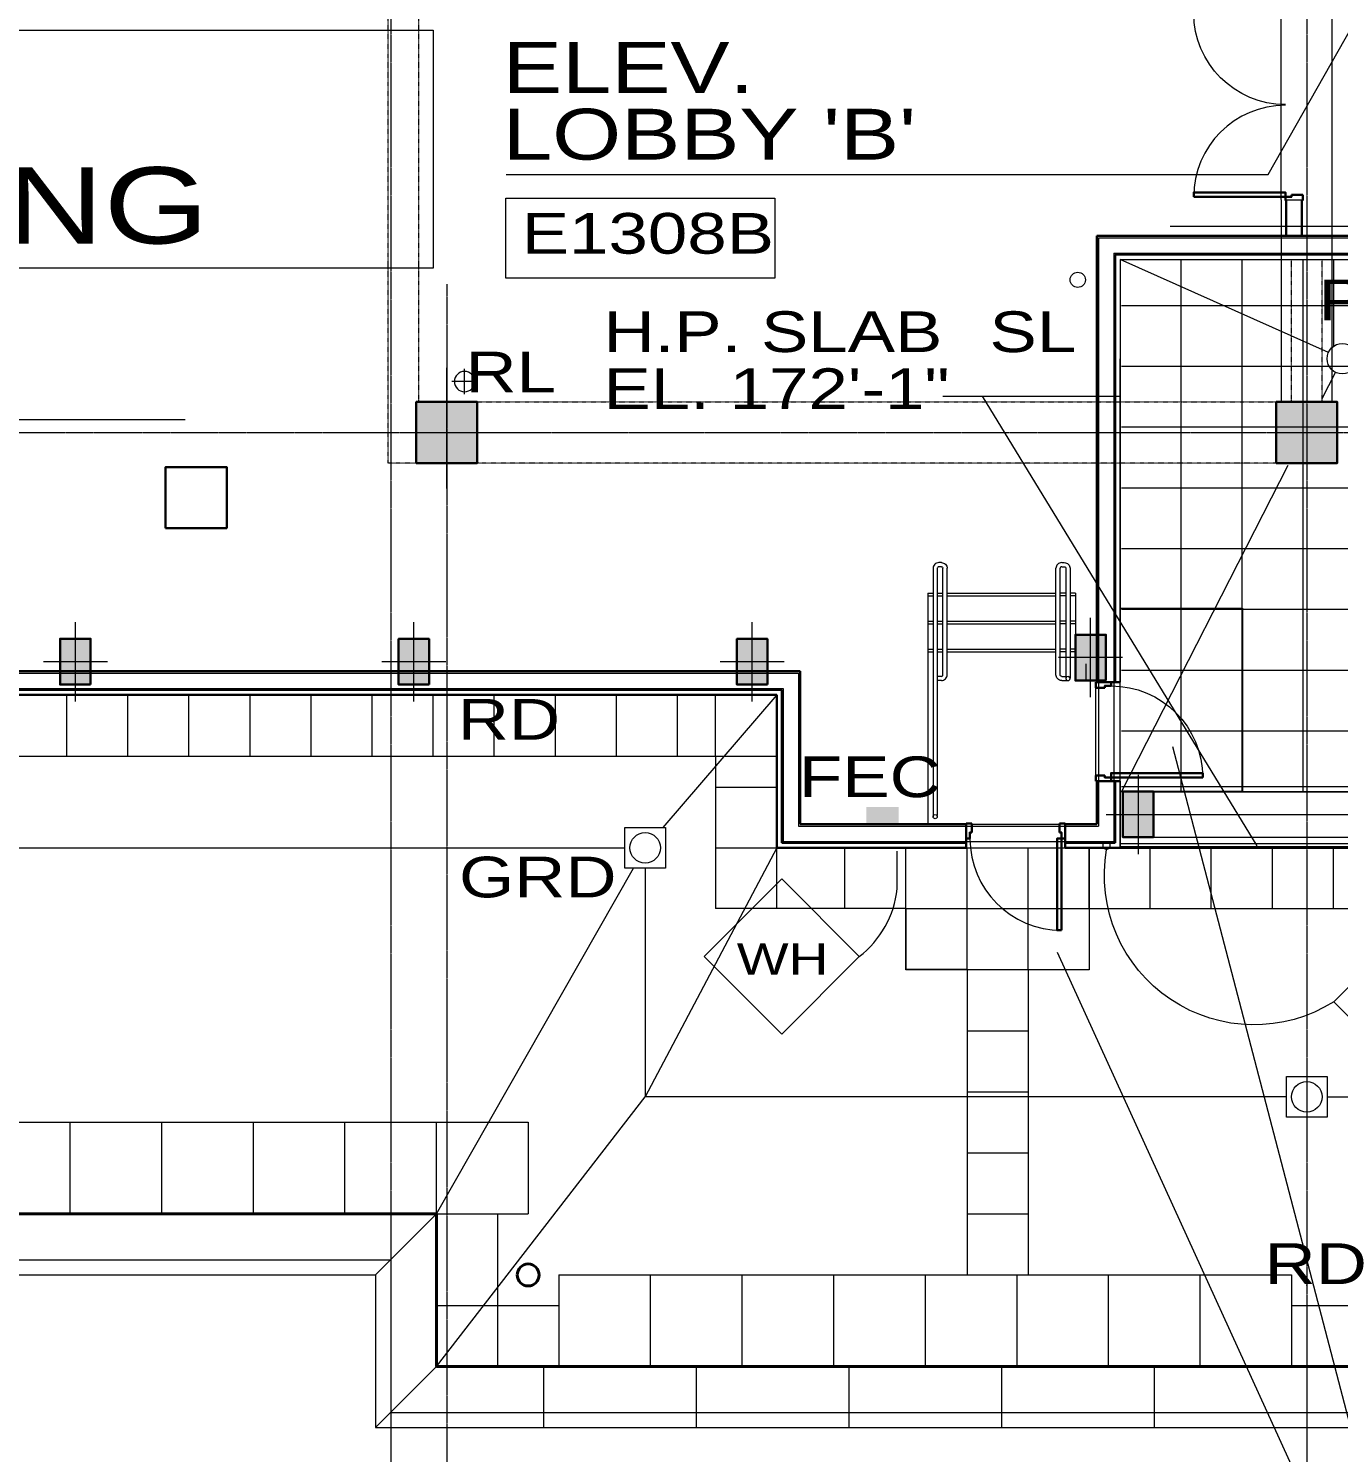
# Model space of a CAD drawing. Header units: inches. Extents: x -40190 to 0, y -3216 to 2257.
# Drawn here: x -29427 to -28912, y -34 to 526 of the extents above; entities that cross this region are included whole.
import ezdxf
from ezdxf import colors
from ezdxf.entities.mleader import LeaderData, LeaderLine
from ezdxf.enums import TextEntityAlignment as Align
from ezdxf.math import Vec2, Vec3

# ---------------------------------------------------------------- set-up
doc = ezdxf.new("R2010")
doc.units = ezdxf.units.IN
doc.header["$LTSCALE"] = 0.5
doc.header["$MEASUREMENT"] = 0
for name, pattern in [('A113$0$CENTER', [2, 1.25, -0.25, 0.25, -0.25]), ('A113$0$DGN Style 3', [242.953966, 173.538547, -69.415419]), ('A113$0$HIDDEN2', [0.1875, 0.125, -0.0625])]:
    doc.linetypes.add(name, pattern=pattern)
for name, color, linetype in [('A113$0$63', 8, 'Continuous'), ('A113$0$A roof pave', 8, 'Continuous'), ('A113$0$A-ANNO-IDEN', 8, 'Continuous'), ('A113$0$A-ANNO-PATT-13-14', 8, 'Continuous'), ('A113$0$A-ANNO-TEXT', 8, 'Continuous'), ('A113$0$A-COLS-13-14', 8, 'Continuous'), ('A113$0$A-COLS-COLS13-14', 8, 'Continuous'), ('A113$0$A-DOOR', 8, 'Continuous'), ('A113$0$A-DOOR-FRAM', 8, 'Continuous'), ('A113$0$A-EQPM-FEC', 8, 'Continuous'), ('A113$0$A-FLOOR-THRSHD', 8, 'Continuous'), ('A113$0$A-FLOR-CURB', 8, 'Continuous'), ('A113$0$A-FLOR-HRAL', 8, 'Continuous'), ('A113$0$A-FLOR-OVHD', 8, 'A113$0$HIDDEN2'), ('A113$0$A-FLOR-SLAB', 8, 'Continuous'), ('A113$0$A-FLOR-SLEEVE', 8, 'Continuous'), ('A113$0$A-FLOR-STRS', 8, 'Continuous'), ('A113$0$A-GRID-GRD13-14', 8, 'Continuous'), ('A113$0$A-GRID-GRDP0-14', 8, 'Continuous'), ('A113$0$A-GRID-GRDP0-15', 8, 'Continuous'), ('A113$0$A-PLUMB-SLEEVE', 8, 'Continuous'), ('A113$0$A-roof cope', 8, 'Continuous'), ('A113$0$A-roof davi', 8, 'Continuous'), ('A113$0$A-WALL-FULL-EXTR', 8, 'Continuous'), ('A113$0$A-WALL-FULL-INTR', 8, 'Continuous'), ('A113$0$bp113 - A-ROOF-CRTS', 8, 'Continuous'), ('A113$0$bp113 - A-ROOF-RFDR', 8, 'Continuous'), ('A113$0$E-ELEC-WIND-WASH', 8, 'Continuous'), ('A113$0$Items below', 8, 'Continuous'), ('A113$0$Level 21', 8, 'Continuous'), ('A113$0$S-BEAM', 8, 'Continuous'), ('E-Anno-Note', 6, 'Continuous'), ('XREF', 7, 'Continuous')]:
    doc.layers.add(name, color=color, linetype=linetype)
doc.styles.add('A113$0$Arial', font='arial.ttf', dxfattribs={"height": 0.076839})
doc.styles.add('A113$0$style-Arial', font='arial.ttf')
doc.styles.add('A113$0$style-WORKING', font='WORKING.shx')
doc.styles.add('MAMEP ANNO', font='arial.ttf', dxfattribs={"height": 0.101562})

# ---------------------------------------------------------------- blocks, each defined once
blk = doc.blocks.new('A113$0$72dr478_3')
at = {"layer": 'A113$0$A-DOOR', "linetype": 'Continuous', "lineweight": 0, "extrusion": (0, 0, -1)}
blk.add_arc((6.87, -1.5), 36, 270, 360, dxfattribs=at)
at = {"layer": 'A113$0$A-DOOR', "linetype": 'Continuous', "lineweight": 0}
blk.add_arc((-6.87, -73.75), 36, 90, 180, dxfattribs=at)
at = {"layer": 'A113$0$A-DOOR', "linetype": 'Continuous', "lineweight": 30}
for points in [[(-42.87, -1.5), (-42.87, -3.25), (-6.87, -3.25), (-6.87, -1.5)], [(-42.87, -73.75), (-42.87, -72), (-6.87, -72), (-6.87, -73.75)]]:
    blk.add_3dface(points, dxfattribs=at)
at = {"layer": 'A113$0$A-DOOR-FRAM', "linetype": 'Continuous', "lineweight": 30}
for p, q in [((-6.87, 0), (-6.87, -1.5)), ((-6.87, 0), (-6.5, 0)), ((0, 0), (-0.38, 0)), ((0, -2.25), (0, 0)), ((-6.87, -1.5), (-4.45, -1.5)), ((-4.45, -1.5), (-4.45, -2.25)), ((-4.45, -2.25), (0, -2.25)), ((-6.87, -75.25), (-6.87, -73.75)), ((-6.87, -73.75), (-4.45, -73.75)), ((-6.87, -75.25), (-6.5, -75.25)), ((-4.45, -73.75), (-4.45, -73)), ((-4.45, -73), (0, -73)), ((0, -75.25), (-0.37, -75.25)), ((0, -73), (0, -75.25))]:
    blk.add_line(p, q, dxfattribs=at)
at = {"layer": 'A113$0$A-DOOR-FRAM', "linetype": 'Continuous', "lineweight": 13}
for p, q in [((-6.5, 0), (-6.5, -0.15)), ((-0.38, -0.15), (-0.38, 0)), ((-6.72, -0.15), (-6.72, -1.35)), ((-6.72, -0.15), (-6.5, -0.15)), ((-6.72, -1.35), (-4.3, -1.35)), ((-4.3, -1.35), (-4.3, -2.1)), ((-4.3, -2.1), (-0.15, -2.1)), ((-0.15, -0.15), (-0.38, -0.15)), ((-0.15, -2.1), (-0.15, -0.15)), ((-6.72, -75.1), (-6.72, -73.9)), ((-6.72, -73.9), (-4.3, -73.9)), ((-6.72, -75.1), (-6.5, -75.1)), ((-6.5, -75.25), (-6.5, -75.1)), ((-4.3, -73.9), (-4.3, -73.15)), ((-4.3, -73.15), (-0.15, -73.15)), ((-0.15, -75.1), (-0.37, -75.1)), ((-0.37, -75.1), (-0.37, -75.25)), ((-0.15, -73.15), (-0.15, -75.1))]:
    blk.add_line(p, q, dxfattribs=at)
blk = doc.blocks.new('*U588')
at = {"layer": 'A113$0$E-ELEC-WIND-WASH', "linetype": 'A113$0$DGN Style 3', "lineweight": 13, "flags": 128}
blk.add_lwpolyline([(-1.44, -1.01), (-0.01, -1.72), (1.42, -1.01)], dxfattribs=at)
at = {"layer": 'A113$0$E-ELEC-WIND-WASH', "linetype": 'A113$0$DGN Style 3', "lineweight": 13}
blk.add_3dface([(1.42, 1.08), (-1.44, 1.08), (-1.44, -1.01), (1.42, -1.01)], dxfattribs=at)
blk = doc.blocks.new('A113$0$36D478_24')
at = {"layer": 'A113$0$A-DOOR', "linetype": 'Continuous', "lineweight": 0}
blk.add_arc((-0.85, -5.63), 36, 180, 270, dxfattribs=at)
at = {"layer": 'A113$0$A-DOOR', "linetype": 'Continuous', "lineweight": 30}
blk.add_3dface([(-0.85, -41.63), (-2.6, -41.63), (-2.6, -5.63), (-0.85, -5.63)], dxfattribs=at)
at = {"layer": 'A113$0$A-DOOR-FRAM', "linetype": 'Continuous', "lineweight": 30}
for p, q in [((-36.1, 0.37), (-38.35, 0.37)), ((-38.35, 0.37), (-38.35, 0)), ((-36.1, -3.2), (-36.1, 0.37)), ((-1.6, 0.37), (0.65, 0.37)), ((-1.6, -3.2), (-1.6, 0.37)), ((0.65, 0.37), (0.65, 0)), ((-38.35, -5.63), (-38.35, -5.25)), ((-36.85, -5.63), (-36.85, -3.2)), ((-36.85, -3.2), (-36.1, -3.2)), ((-0.85, -3.2), (-1.6, -3.2)), ((-0.85, -5.63), (-0.85, -3.2)), ((0.65, -5.63), (0.65, -5.25)), ((-38.35, -5.63), (-36.85, -5.63)), ((0.65, -5.63), (-0.85, -5.63))]:
    blk.add_line(p, q, dxfattribs=at)
at = {"layer": 'A113$0$A-DOOR-FRAM', "linetype": 'Continuous', "lineweight": 13}
for p, q in [((-36.25, 0.22), (-38.2, 0.22)), ((-38.2, 0.22), (-38.2, 0)), ((-36.25, -3.05), (-36.25, 0.22)), ((-1.45, -3.05), (-1.45, 0.22)), ((-1.45, 0.22), (0.5, 0.22)), ((0.5, 0.22), (0.5, 0)), ((-38.2, 0), (-38.35, 0)), ((-38.35, -5.25), (-38.2, -5.25)), ((-38.2, -5.48), (-38.2, -5.25)), ((-38.2, -5.48), (-37, -5.48)), ((-37, -5.48), (-37, -3.05)), ((-37, -3.05), (-36.25, -3.05)), ((-0.7, -3.05), (-1.45, -3.05)), ((-0.7, -5.48), (-0.7, -3.05)), ((0.5, -5.48), (-0.7, -5.48)), ((0.5, 0), (0.65, 0)), ((0.65, -5.25), (0.5, -5.25)), ((0.5, -5.48), (0.5, -5.25))]:
    blk.add_line(p, q, dxfattribs=at)
blk = doc.blocks.new('A113$0$36D478_25')
at = {"layer": 'A113$0$A-DOOR', "linetype": 'Continuous', "lineweight": 0, "extrusion": (0, 0, -1)}
blk.add_arc((-5.63, 0.85), 36, 90, 180, dxfattribs=at)
at = {"layer": 'A113$0$A-DOOR', "linetype": 'Continuous', "lineweight": 30}
blk.add_3dface([(41.63, 0.85), (41.63, 2.6), (5.63, 2.6), (5.63, 0.85)], dxfattribs=at)
at = {"layer": 'A113$0$A-DOOR-FRAM', "linetype": 'Continuous', "lineweight": 30}
for p, q in [((-0.37, 36.1), (-0.37, 38.35)), ((-0.37, 38.35), (0, 38.35)), ((3.2, 36.1), (-0.37, 36.1)), ((5.63, 36.85), (3.2, 36.85)), ((3.2, 36.85), (3.2, 36.1)), ((5.63, 38.35), (5.25, 38.35)), ((5.63, 38.35), (5.63, 36.85)), ((-0.37, 1.6), (-0.37, -0.65)), ((3.2, 1.6), (-0.37, 1.6)), ((3.2, 0.85), (3.2, 1.6)), ((5.63, 0.85), (3.2, 0.85)), ((5.63, -0.65), (5.63, 0.85)), ((-0.37, -0.65), (0, -0.65)), ((5.63, -0.65), (5.25, -0.65))]:
    blk.add_line(p, q, dxfattribs=at)
at = {"layer": 'A113$0$A-DOOR-FRAM', "linetype": 'Continuous', "lineweight": 13}
for p, q in [((-0.22, 36.25), (-0.22, 38.2)), ((-0.22, 38.2), (0, 38.2)), ((3.05, 36.25), (-0.22, 36.25)), ((0, 38.2), (0, 38.35)), ((5.48, 37), (3.05, 37)), ((3.05, 37), (3.05, 36.25)), ((5.25, 38.35), (5.25, 38.2)), ((5.48, 38.2), (5.25, 38.2)), ((5.48, 38.2), (5.48, 37)), ((3.05, 1.45), (-0.22, 1.45)), ((-0.22, 1.45), (-0.22, -0.5)), ((3.05, 0.7), (3.05, 1.45)), ((5.48, 0.7), (3.05, 0.7)), ((5.48, -0.5), (5.48, 0.7)), ((-0.22, -0.5), (0, -0.5)), ((0, -0.5), (0, -0.65)), ((5.25, -0.65), (5.25, -0.5)), ((5.48, -0.5), (5.25, -0.5))]:
    blk.add_line(p, q, dxfattribs=at)
blk = doc.blocks.new('*D655', base_point=(-22472.02, 387.16, -2660.42))
at = {"layer": 'A113$0$A-FLOR-SLEEVE', "linetype": 'Continuous', "lineweight": 0}
for p, q in [((-22472.02, 382.16, -2660.42), (-22472.02, 392.16, -2660.42)), ((-22467.02, 387.16, -2660.42), (-22477.02, 387.16, -2660.42))]:
    blk.add_line(p, q, dxfattribs=at)
blk = doc.blocks.new('A113')
at = {"layer": 'A113$0$A roof pave', "lineweight": 0}
for p, q in [((-22190.535, 435.1317, -2660.425), (-22190.535, 225.9432, -2660.425)), ((-22166.535, 435.1317, -2660.425), (-22166.535, 225.9432, -2660.425)), ((-22142.535, 435.1317, -2660.425), (-22142.535, 225.9432, -2660.425)), ((-22130.535, 435.1316, -2660.425), (-22130.535, 401.0226, -2660.425)), ((-22213.7677, 417.098, -2660.425), (-21432.5219, 417.098, -2660.425)), ((-22213.7677, 393.2187, -2660.425), (-21432.5236, 393.2187, -2660.425)), ((-22213.7677, 369.3394, -2660.425), (-21819.996, 369.3394, -2660.425)), ((-22213.7677, 345.4602, -2660.425), (-22094.535, 345.4602, -2660.425)), ((-22213.7677, 321.5809, -2660.425), (-22091.1462, 321.5809, -2660.425)), ((-22213.7677, 297.7017, -2660.425), (-22091.1462, 297.7017, -2660.425)), ((-22213.7677, 273.8224, -2660.425), (-22091.1462, 273.8224, -2660.425)), ((-23012.3091, 263.9985, -2660.425), (-22349.3246, 263.9503, -2660.425)), ((-22628.3134, 239.9963, -2660.425), (-22628.3134, 263.9963, -2660.425)), ((-22604.3134, 239.9963, -2660.425), (-22604.3134, 263.9963, -2660.425)), ((-22580.3134, 239.9963, -2660.425), (-22580.3134, 263.9963, -2660.425)), ((-22556.3134, 239.9963, -2660.425), (-22556.3134, 263.9963, -2660.425)), ((-22532.3134, 239.9963, -2660.425), (-22532.3134, 263.9963, -2660.425)), ((-22508.3134, 239.9963, -2660.425), (-22508.3134, 263.9963, -2660.425)), ((-22484.3134, 239.9963, -2660.425), (-22484.3134, 263.9963, -2660.425)), ((-22460.3134, 239.9963, -2660.425), (-22460.3134, 263.9963, -2660.425)), ((-22436.3134, 239.9963, -2660.425), (-22436.3134, 263.9963, -2660.425)), ((-22412.3134, 239.9963, -2660.425), (-22412.3134, 263.9963, -2660.425)), ((-22388.3134, 239.9963, -2660.425), (-22388.3134, 263.9963, -2660.425)), ((-22373.3289, 239.9525, -2660.425), (-22373.3289, 263.9525, -2660.425)), ((-22213.7677, 249.9432, -2660.425), (-21432.5219, 249.9432, -2660.425)), ((-22373.3289, 239.9525, -2660.425), (-22349.3289, 239.9525, -2660.425)), ((-22373.3289, 227.8101, -2660.425), (-22349.3289, 227.8101, -2660.425)), ((-22213.7677, 228.0794, -2660.425), (-21432.5219, 228.0794, -2660.425)), ((-22213.7677, 225.9432, -2660.425), (-21432.5219, 225.9432, -2660.425)), ((-22373.3289, 203.9525, -2660.425), (-22349.3289, 203.9525, -2660.425)), ((-22349.3289, 180.0949, -2660.425), (-22349.3289, 203.9503, -2660.425)), ((-22322.535, 180.0948, -2660.425), (-22322.535, 204.0948, -2660.425)), ((-22298.535, 180.0948, -2660.425), (-22298.535, 204.0948, -2660.425)), ((-22274.535, 156.0948, -2660.425), (-22274.535, 204.0948, -2660.425)), ((-22250.535, 156.0948, -2660.425), (-22250.535, 204.0948, -2660.425)), ((-22226.535, 180.0948, -2660.425), (-22226.535, 204.0948, -2660.425)), ((-22202.535, 180.0948, -2660.425), (-22202.535, 204.0948, -2660.425)), ((-22178.535, 180.0948, -2660.425), (-22178.535, 204.0948, -2660.425)), ((-22154.535, 180.0948, -2660.425), (-22154.535, 204.0948, -2660.425)), ((-22130.535, 180.0948, -2660.425), (-22130.535, 204.0948, -2660.425)), ((-22298.535, 180.0948, -2660.425), (-22226.535, 180.0948, -2660.425)), ((-22274.535, 156.0948, -2660.425), (-22250.535, 156.0948, -2660.425)), ((-22274.535, 132.0948, -2660.425), (-22250.535, 132.0948, -2660.425)), ((-22274.535, 108.0948, -2660.425), (-22250.535, 108.0948, -2660.425)), ((-22627.0236, 60.0949, -2660.425), (-22627.0236, 96.0949, -2660.425)), ((-22591.0236, 60.0949, -2660.425), (-22591.0236, 96.0949, -2660.425)), ((-22555.0236, 60.0949, -2660.425), (-22555.0236, 96.0949, -2660.425)), ((-22519.0236, 60.0949, -2660.425), (-22519.0236, 96.0949, -2660.425)), ((-22483.0236, 60.0949, -2660.425), (-22483.0236, 96.0949, -2660.425)), ((-22274.535, 84.0948, -2660.425), (-22250.535, 84.0948, -2660.425)), ((-22483.0236, 60.0949, -2660.425), (-22459.0236, 60.0949, -2660.425)), ((-22274.535, 60.0948, -2660.425), (-22250.535, 60.0948, -2660.425)), ((-22399.0236, 36.0949, -2660.425), (-22399.0236, 0.0949, -2660.425)), ((-22363.0236, 36.0949, -2660.425), (-22363.0236, 0.0949, -2660.425)), ((-22327.0236, 36.0949, -2660.425), (-22327.0236, 0.0949, -2660.425)), ((-22291.0236, 36.0949, -2660.425), (-22291.0236, 0.0949, -2660.425)), ((-22274.535, 36.0949, -2660.425), (-22250.535, 36.0949, -2660.425)), ((-22255.0236, 36.0949, -2660.425), (-22255.0236, 0.0949, -2660.425)), ((-22219.0236, 36.0949, -2660.425), (-22219.0236, 0.0949, -2660.425)), ((-22183.0236, 36.0949, -2660.425), (-22183.0236, 0.0949, -2660.425)), ((-22483.0236, 24.0949, -2660.425), (-22459.0236, 24.0949, -2660.425)), ((-22459.0236, 24.0949, -2660.425), (-22459.0236, 0.0949, -2660.425)), ((-22435.0236, 24.0949, -2660.425), (-22435.0236, 0.0949, -2660.425)), ((-22147.0236, 24.0949, -2660.425), (-22147.0236, 0.0949, -2660.425))]:
    blk.add_line(p, q, dxfattribs=at)
at = {"layer": 'A113$0$A roof pave', "lineweight": 13}
for p, q in [((-22988.3134, 239.9963, -2660.425), (-22373.3289, 239.9525, -2660.425)), ((-22373.3289, 239.9525, -2660.425), (-22373.3289, 180.0949, -2660.425)), ((-22298.535, 180.0948, -2660.425), (-22373.3289, 180.0949, -2660.425)), ((-22298.535, 180.0948, -2660.425), (-22298.535, 156.0948, -2660.425)), ((-22226.535, 180.0948, -2660.425), (-21410.535, 180.0948, -2660.425)), ((-22226.535, 180.0948, -2660.425), (-22226.535, 156.0948, -2660.425)), ((-22274.535, 156.0948, -2660.425), (-22298.535, 156.0948, -2660.425)), ((-22274.535, 156.0948, -2660.425), (-22274.535, 36.0949, -2660.425)), ((-22250.535, 156.0948, -2660.425), (-22250.535, 36.0949, -2660.425)), ((-22250.535, 156.0948, -2660.425), (-22226.535, 156.0948, -2660.425)), ((-22915.0236, 96.0949, -2660.425), (-22447.0236, 96.0949, -2660.425)), ((-22447.0236, 96.0949, -2660.425), (-22447.0236, 60.0949, -2660.425)), ((-22459.0236, 60.0949, -2660.425), (-22459.0236, 24.0949, -2660.425)), ((-22459.0236, 60.0949, -2660.425), (-22447.0236, 60.0949, -2660.425)), ((-22435.0236, 36.0949, -2660.425), (-22274.535, 36.0949, -2660.425)), ((-22435.0236, 36.0949, -2660.425), (-22435.0236, 24.0949, -2660.425)), ((-22250.535, 36.0949, -2660.425), (-22147.0236, 36.0949, -2660.425)), ((-22147.0236, 36.0949, -2660.425), (-22147.0236, 24.0949, -2660.425)), ((-22459.0236, 24.0949, -2660.425), (-22435.0236, 24.0949, -2660.425)), ((-22147.0236, 24.0949, -2660.425), (-22099.0236, 24.0949, -2660.425))]:
    blk.add_line(p, q, dxfattribs=at)
at = {"layer": 'A113$0$A-ANNO-IDEN', "lineweight": 13}
for p, q in [((-22455.6197, 468.6069), (-22249.0873, 468.6069)), ((-22832.4206, 372.2234), (-22581.8276, 372.2234))]:
    blk.add_line(p, q, dxfattribs=at)
at = {"layer": 'A113$0$A-ANNO-IDEN', "lineweight": 0, "flags": 128}
blk.add_lwpolyline([(-22249.0873, 468.6069), (-22156.1909, 468.6069), (-22093.4454, 579.1664)], dxfattribs=at)
at = {"layer": 'A113$0$A-ANNO-IDEN', "lineweight": 13}
blk.add_3dface([(-22455.7465, 459.3063), (-22350.1335, 459.3063), (-22350.1335, 427.7768), (-22455.7465, 427.7768)], dxfattribs=at)
at = {"layer": 'A113$0$A-ANNO-PATT-13-14', "lineweight": 30}
for points in [[(-22467.0236, 355.1574, -4909.5523), (-22467.0236, 379.1574, -4909.5523), (-22491.0236, 355.1574, -4909.5523), (-22491.0236, 379.1574, -4909.5523)], [(-22129.0236, 355.1574, -4909.5523), (-22129.0236, 379.1574, -4909.5523), (-22153.0236, 355.1574, -4909.5523), (-22153.0236, 379.1574, -4909.5523)]]:
    blk.add_solid(points, dxfattribs=at)
at = {"layer": 'A113$0$A-ANNO-PATT-13-14', "lineweight": 0, "extrusion": (0, 0, -1)}
for points in [[(22618.9644, 286.0799, 4909.5523), (22630.9643, 286.0799, 4909.5523), (22618.9644, 268.0799, 4909.5523), (22630.9643, 268.0799, 4909.5523)], [(22485.9655, 286.0724, 4909.5523), (22497.9654, 286.0724, 4909.5523), (22485.9655, 268.0724, 4909.5523), (22497.9654, 268.0724, 4909.5523)], [(22352.9666, 286.065, 4909.5523), (22364.9665, 286.065, 4909.5523), (22352.9666, 268.065, 4909.5523), (22364.9665, 268.065, 4909.5523)], [(22219.9676, 287.6978, 4909.5523), (22231.9676, 287.6978, 4909.5523), (22219.9676, 269.6978, 4909.5523), (22231.9676, 269.6978, 4909.5523)]]:
    blk.add_solid(points, dxfattribs=at)
at = {"layer": 'A113$0$A-ANNO-PATT-13-14', "lineweight": 0}
blk.add_solid([(-22213.2977, 208.0949, -4909.5523), (-22201.2977, 208.0949, -4909.5523), (-22213.2977, 226.0949, -4909.5523), (-22201.2977, 226.0949, -4909.5523)], dxfattribs=at)
at = {"layer": 'A113$0$A-ANNO-TEXT', "lineweight": 0}
for p, q in [((-22284.0899, 381.3947), (-22214.3651, 381.3947)), ((-22268.5404, 381.3947), (-22160.6503, 204.6878)), ((-22083.1232, -178.7217), (-22193.6786, 243.6249)), ((-22302.0146, 187.8449), (-22302.0146, 202.6314))]:
    blk.add_line(p, q, dxfattribs=at)
at = {"layer": 'A113$0$A-ANNO-TEXT', "lineweight": 0, "flags": 128}
blk.add_lwpolyline([(-21946.883, -178.7217), (-22083.1232, -178.7217), (-22239.0172, 162.7979)], dxfattribs=at)
at = {"layer": 'A113$0$A-ANNO-TEXT', "lineweight": 0}
blk.add_arc((-22340.524, 191.925), 38.725, 307.56342, 353.95195, dxfattribs=at)
at = {"layer": 'A113$0$A-ANNO-TEXT', "lineweight": 0, "extrusion": (0, 0, -1)}
blk.add_ellipse((-22161.7573, 193.2304), major_axis=(18.1054, -55.9809), ratio=0.99996511, start_param=6.03389458, end_param=8.33751359, dxfattribs=at)
at = {"layer": 'A113$0$A-ANNO-TEXT', "lineweight": 13}
for points in [[(-22831.3421, 525.3076), (-22484.3989, 525.3076), (-22484.3989, 431.7131), (-22831.3421, 431.7131)], [(-22347.3864, 130.7579), (-22316.9157, 161.2286), (-22347.3864, 191.6992), (-22377.857, 161.2286)], [(-22099.93, 112.9761), (-22069.4593, 143.4468), (-22099.93, 173.9174), (-22130.4006, 143.4468)]]:
    blk.add_3dface(points, dxfattribs=at)
at = {"layer": 'A113$0$A-COLS-13-14', "lineweight": 30}
blk.add_3dface([(-22589.4826, 329.5651), (-22565.4826, 329.5651), (-22565.4826, 353.5651), (-22589.4826, 353.5651)], dxfattribs=at)
at = {"layer": 'A113$0$A-COLS-COLS13-14', "lineweight": 0}
for p, q in [((-22479.0236, 345.1395, -4909.5523), (-22479.0236, 392.5189, -4909.5523)), ((-22496.5718, 367.1574, -4909.5523), (-22461.5752, 367.1574, -4909.5523))]:
    blk.add_line(p, q, dxfattribs=at)
at = {"layer": 'A113$0$A-COLS-COLS13-14', "lineweight": 13}
for p, q in [((-22624.9644, 261.5046, -4909.5523), (-22624.9644, 292.6553, -4909.5523)), ((-22491.9654, 261.4971, -4909.5523), (-22491.9654, 292.6478, -4909.5523)), ((-22358.9665, 261.4896, -4909.5523), (-22358.9665, 292.6403, -4909.5523)), ((-22225.9676, 263.1225, -4909.5523), (-22225.9676, 294.2731, -4909.5523)), ((-22612.389, 277.0799, -4909.5523), (-22637.5397, 277.0799, -4909.5523)), ((-22479.3901, 277.0724, -4909.5523), (-22504.5408, 277.0724, -4909.5523)), ((-22346.3912, 277.065, -4909.5523), (-22371.5419, 277.065, -4909.5523)), ((-22213.3923, 278.6978, -4909.5523), (-22238.5429, 278.6978, -4909.5523)), ((-22207.2977, 232.6702, -4909.5523), (-22207.2977, 201.5195, -4909.5523)), ((-22219.873, 217.0949, -4909.5523), (-22194.7224, 217.0949, -4909.5523))]:
    blk.add_line(p, q, dxfattribs=at)
at = {"layer": 'A113$0$A-COLS-COLS13-14', "lineweight": 30}
for points in [[(-22491.0236, 355.1574, -4909.5523), (-22467.0236, 355.1574, -4909.5523), (-22467.0236, 379.1574, -4909.5523), (-22491.0236, 379.1574, -4909.5523)], [(-22153.0236, 355.1574, -4909.5523), (-22129.0236, 355.1574, -4909.5523), (-22129.0236, 379.1574, -4909.5523), (-22153.0236, 379.1574, -4909.5523)], [(-22618.9644, 268.0799, -4909.5523), (-22630.9643, 268.0799, -4909.5523), (-22630.9643, 286.0799, -4909.5523), (-22618.9644, 286.0799, -4909.5523)], [(-22485.9655, 268.0724, -4909.5523), (-22497.9654, 268.0724, -4909.5523), (-22497.9654, 286.0724, -4909.5523), (-22485.9655, 286.0724, -4909.5523)], [(-22352.9666, 268.065, -4909.5523), (-22364.9665, 268.065, -4909.5523), (-22364.9665, 286.065, -4909.5523), (-22352.9666, 286.065, -4909.5523)], [(-22219.9676, 269.6978, -4909.5523), (-22231.9676, 269.6978, -4909.5523), (-22231.9676, 287.6978, -4909.5523), (-22219.9676, 287.6978, -4909.5523)], [(-22213.2977, 226.0949, -4909.5523), (-22201.2977, 226.0949, -4909.5523), (-22201.2977, 208.0949, -4909.5523), (-22213.2977, 208.0949, -4909.5523)]]:
    blk.add_3dface(points, dxfattribs=at)
at = {"layer": 'A113$0$A-EQPM-FEC', "lineweight": 13}
blk.add_solid([(-22301.3689, 213.1973, 1992.7541), (-22314.1189, 213.1973, 1992.7541), (-22301.3689, 219.9473, 1992.7541), (-22314.1189, 219.9473, 1992.7541)], dxfattribs=at)
at = {"layer": 'A113$0$A-FLOOR-THRSHD', "lineweight": 0}
for p, q in [((-22223.9311, 232.3466, 1992.7541), (-22223.9311, 266.8456, 1992.7541)), ((-22272.6579, 213.1923, 1992.7541), (-22238.1589, 213.1923, 1992.7541)), ((-22273.4081, 203.922, 1992.7541), (-22237.4081, 203.922, 1992.7541))]:
    blk.add_line(p, q, dxfattribs=at)
at = {"layer": 'A113$0$A-FLOOR-THRSHD', "lineweight": 13}
for points in [[(-22214.3061, 226.0944, 1992.7541), (-22214.3061, 298.0944, 1992.7541), (-22166.3061, 298.0944, 1992.7541), (-22166.3061, 226.0944, 1992.7541)], [(-22298.535, 203.9466, 1992.7541), (-22226.535, 203.9466, 1992.7541), (-22226.535, 155.9466, 1992.7541), (-22298.535, 155.9466, 1992.7541)]]:
    blk.add_3dface(points, dxfattribs=at)
at = {"layer": 'A113$0$A-FLOR-CURB', "lineweight": 0}
for p, q in [((-22222.8061, 443.6317, 1992.7541), (-22088.3836, 443.6316, 1992.7541)), ((-22222.8061, 443.6317, 1992.7541), (-22222.8061, 212.4411, 1992.7541)), ((-22216.8061, 437.6317, 1992.7541), (-21413.0357, 437.6309, 1992.7541)), ((-22216.8061, 437.6317, 1992.7541), (-22216.8061, 206.4407, 1992.7541)), ((-23020.8134, 272.5949, 1992.7541), (-22340.8289, 272.5949, 1992.7541)), ((-22340.8289, 272.5949, 1992.7541), (-22340.8289, 212.4497, 1992.7541)), ((-23014.8134, 266.5949, 1992.7541), (-22346.8289, 266.5949, 1992.7541)), ((-22346.8289, 266.5949, 1992.7541), (-22346.8289, 206.4502, 1992.7541)), ((-22340.8289, 212.4497, 1992.7541), (-22222.8061, 212.4411, 1992.7541)), ((-22346.8289, 206.4502, 1992.7541), (-22216.8061, 206.4407, 1992.7541))]:
    blk.add_line(p, q, dxfattribs=at)
at = {"layer": 'A113$0$A-FLOR-HRAL', "lineweight": 13}
for p, q in [((-22287.8677, 313.7809, 1992.7541), (-22287.8701, 216.1379, 1992.7541)), ((-22286.2427, 313.7809, 1992.7541), (-22286.2451, 216.6468, 1992.7541)), ((-22284.6098, 314.4059, 1992.7541), (-22285.6179, 314.4059, 1992.7541)), ((-22284.6098, 316.0309, 1992.7541), (-22285.6177, 316.0309, 1992.7541)), ((-22283.9848, 271.9478, 1992.7541), (-22283.9848, 313.7809, 1992.7541)), ((-22282.3598, 271.9478, 1992.7541), (-22282.3598, 313.7809, 1992.7541)), ((-22239.5754, 271.9478, 1992.7541), (-22239.5754, 313.7809, 1992.7541)), ((-22237.9504, 271.9478, 1992.7541), (-22237.9504, 313.7809, 1992.7541)), ((-22237.3254, 316.0309, 1992.7541), (-22236.3175, 316.0309, 1992.7541)), ((-22237.3254, 314.4059, 1992.7541), (-22236.3173, 314.4059, 1992.7541)), ((-22235.6925, 313.7809, 1992.7541), (-22235.6923, 270.4517, 1992.7541)), ((-22234.0675, 313.7809, 1992.7541), (-22234.0673, 270.5937, 1992.7541)), ((-22284.6098, 271.3228, 1992.7541), (-22286.2427, 271.3228, 1992.7541)), ((-22284.6098, 269.6978, 1992.7541), (-22286.2427, 269.6978, 1992.7541)), ((-22237.3254, 271.3228, 1992.7541), (-22235.6925, 271.3228, 1992.7541)), ((-22237.3254, 269.6978, 1992.7541), (-22234.8799, 269.6978, 1992.7541))]:
    blk.add_line(p, q, dxfattribs=at)
for centre, radius, start, end in [((-22285.6177, 313.7809, 1992.7541), 2.25, 89.999997, 179.999999), ((-22285.6177, 313.7809, 1992.7541), 0.625, 89.999997, 179.999999), ((-22237.3254, 313.7809, 1992.7541), 2.25, 89.999997, 179.999999), ((-22237.3254, 313.7809, 1992.7541), 0.625, 89.999997, 179.999999), ((-22284.6098, 271.9478, 1992.7541), 0.625, 269.999997, 359.999999), ((-22284.6098, 271.9478, 1992.7541), 2.25, 269.999997, 359.999999), ((-22234.88, 270.5124, 1992.7541), 0.8146, 184.092187, 355.923029)]:
    blk.add_arc(centre, radius, start, end, dxfattribs=at)
at = {"layer": 'A113$0$A-FLOR-HRAL', "lineweight": 13, "extrusion": (0, 0, -1)}
for centre, radius, start, end in [((22284.6098, 313.7809, -1992.7541), 2.25, 89.999997, 179.999999), ((22284.6098, 313.7809, -1992.7541), 0.625, 89.999997, 179.999999), ((22236.3175, 313.7809, -1992.7541), 2.25, 89.999997, 179.999999), ((22236.3175, 313.7809, -1992.7541), 0.625, 89.999997, 179.999999), ((22237.3254, 271.9478, -1992.7541), 2.25, 269.999997, 359.999999), ((22237.3254, 271.9478, -1992.7541), 0.625, 269.999997, 359.999999), ((22287.0574, 216.1958, -1992.7541), 0.8146, 184.092187, 355.923029)]:
    blk.add_arc(centre, radius, start, end, dxfattribs=at)
at = {"layer": 'A113$0$A-FLOR-OVHD', "lineweight": 13}
for p, q in [((-22502.0241, 355.1574, 1992.7541), (-22502.0241, 537.1631, 1992.7541)), ((-22490.0241, 379.1574, 1992.7541), (-22490.0241, 537.1631, 1992.7541)), ((-22147.0236, 379.1574, 1992.7541), (-22147.0236, 435.1316, 1992.7541)), ((-22135.0236, 379.1574, 1992.7541), (-22135.0236, 435.1316, 1992.7541)), ((-22467.0236, 379.1574, 1992.7541), (-22153.0236, 379.1574, 1992.7541)), ((-22153.0236, 355.1574, 1992.7541), (-22502.0241, 355.1574, 1992.7541))]:
    blk.add_line(p, q, dxfattribs=at)
at = {"layer": 'A113$0$A-FLOR-SLAB', "lineweight": 13}
blk.add_line((-22227.781, 269.6978, 1992.7541), (-22227.781, 276.1865, 1992.7541), dxfattribs=at)
at = {"layer": 'A113$0$A-FLOR-SLEEVE', "lineweight": 13, "extrusion": (0, 0, -1)}
blk.add_circle((22472.0236, 387.1574, 2660.425), 4, dxfattribs=at)
at = {"layer": 'A113$0$A-FLOR-STRS', "lineweight": 13}
for p, q in [((-22289.9676, 304.0208, 1992.7541), (-22287.8684, 304.0207, 1992.7541)), ((-22289.9676, 304.0208, 1992.7541), (-22289.9676, 213.196, 1992.7541)), ((-22289.9676, 303.0208, 1992.7541), (-22287.8684, 303.0207, 1992.7541)), ((-22286.1431, 303.0208, 1992.7541), (-22284.0439, 303.0207, 1992.7541)), ((-22286.143, 304.0208, 1992.7541), (-22284.0438, 304.0207, 1992.7541)), ((-22282.3598, 304.0211, 1992.7541), (-22239.5754, 304.0182, 1992.7541)), ((-22282.3598, 303.0211, 1992.7541), (-22239.5754, 303.0182, 1992.7541)), ((-22235.7921, 304.0208, 1992.7541), (-22237.8913, 304.0207, 1992.7541)), ((-22235.7921, 303.0208, 1992.7541), (-22237.8913, 303.0207, 1992.7541)), ((-22231.9676, 304.0208, 1992.7541), (-22234.0668, 304.0207, 1992.7541)), ((-22231.9675, 303.0208, 1992.7541), (-22234.0667, 303.0207, 1992.7541)), ((-22231.9676, 304.0208, 1992.7541), (-22231.9676, 269.6978, 1992.7541)), ((-22289.9676, 293.0208, 1992.7541), (-22287.8678, 293.0207, 1992.7541)), ((-22289.9676, 292.0208, 1992.7541), (-22287.8678, 292.0207, 1992.7541)), ((-22286.1431, 292.0208, 1992.7541), (-22284.0433, 292.0207, 1992.7541)), ((-22286.143, 293.0208, 1992.7541), (-22284.0432, 293.0207, 1992.7541)), ((-22282.3598, 293.0211, 1992.7541), (-22239.5754, 293.0182, 1992.7541)), ((-22282.3598, 292.0211, 1992.7541), (-22239.5754, 292.0182, 1992.7541)), ((-22235.7921, 293.0208, 1992.7541), (-22237.892, 293.0207, 1992.7541)), ((-22235.7921, 292.0208, 1992.7541), (-22237.8919, 292.0207, 1992.7541)), ((-22231.9676, 293.0208, 1992.7541), (-22234.0674, 293.0207, 1992.7541)), ((-22231.9675, 292.0208, 1992.7541), (-22234.0673, 292.0207, 1992.7541)), ((-22289.9677, 281.0208, 1992.7541), (-22287.8672, 281.0207, 1992.7541)), ((-22289.9676, 282.0208, 1992.7541), (-22287.8685, 282.0207, 1992.7541)), ((-22286.1431, 281.0208, 1992.7541), (-22284.0427, 281.0207, 1992.7541)), ((-22286.143, 282.0208, 1992.7541), (-22284.0439, 282.0207, 1992.7541)), ((-22282.3598, 282.0211, 1992.7541), (-22239.5754, 282.0182, 1992.7541)), ((-22282.3598, 281.0211, 1992.7541), (-22239.5754, 281.0182, 1992.7541)), ((-22235.7921, 281.0208, 1992.7541), (-22237.8925, 281.0207, 1992.7541)), ((-22235.7921, 282.0208, 1992.7541), (-22237.8913, 282.0207, 1992.7541)), ((-22231.9675, 281.0208, 1992.7541), (-22234.068, 281.0207, 1992.7541)), ((-22231.9676, 282.0208, 1992.7541), (-22234.0667, 282.0207, 1992.7541))]:
    blk.add_line(p, q, dxfattribs=at)
blk.add_arc((-22234.878, 270.4415, 1992.7541), 0.8146, 355.781464, 179.104329, dxfattribs=at)
at = {"layer": 'A113$0$A-FLOR-STRS', "lineweight": 13, "extrusion": (0, 0, -1)}
blk.add_arc((22287.0574, 216.1958, -1992.7541), 0.8146, 355.781464, 179.104329, dxfattribs=at)
at = {"layer": 'A113$0$A-GRID-GRD13-14', "lineweight": 0}
for p, q in [((-22194.7071, 448.1825, 0.0011), (-21414.536, 448.1309)), ((-22194.7224, 217.0949, 0.001), (-21410.7898, 217.1126, 0.001))]:
    blk.add_line(p, q, dxfattribs=at)
at = {"layer": 'A113$0$A-GRID-GRDP0-14', "linetype": 'A113$0$CENTER', "lineweight": 0}
blk.add_line((-22479.0236, 425.4117), (-22479.0236, -201.1205), dxfattribs=at)
at = {"layer": 'A113$0$A-GRID-GRDP0-15', "linetype": 'A113$0$CENTER', "lineweight": 0}
for p, q in [((-22501.0236, 2113.2362), (-22501.0236, -676.9042)), ((-22141.0236, 2113.2362), (-22141.0236, -676.9042)), ((-24358.5266, 367.1574), (-20364.9322, 367.1574))]:
    blk.add_line(p, q, dxfattribs=at)
at = {"layer": 'A113$0$A-PLUMB-SLEEVE', "lineweight": 13}
blk.add_circle((-22231.0236, 427.1574, -2660.425), 3, dxfattribs=at)
at = {"layer": 'A113$0$A-roof cope', "lineweight": 40}
for p, q in [((-22879.0236, 60.0949, -2660.425), (-22483.0236, 60.0949, -2660.425)), ((-22483.0236, 60.0949, -2660.425), (-22483.0236, 0.0949, -2660.425)), ((-22483.0236, 0.0949, -2660.425), (-21079.0236, 0.0949, -2660.425))]:
    blk.add_line(p, q, dxfattribs=at)
at = {"layer": 'A113$0$A-roof cope', "lineweight": 0}
for p, q in [((-22507.0236, 36.0949, -2660.425), (-22483.0236, 60.0949, -2660.425)), ((-22507.0236, -23.9051, -2660.425), (-22483.0236, 0.0949, -2660.425)), ((-22440.8109, -23.9051, -2660.425), (-22440.8109, 0.0949, -2660.425)), ((-22380.8109, -23.9051, -2660.425), (-22380.8109, 0.0949, -2660.425)), ((-22320.8109, -23.9051, -2660.425), (-22320.8109, 0.0949, -2660.425)), ((-22260.8109, -23.9051, -2660.425), (-22260.8109, 0.0949, -2660.425)), ((-22200.8109, -23.9051, -2660.425), (-22200.8109, 0.0949, -2660.425)), ((-22140.8109, -23.9051, -2660.425), (-22140.8109, 0.0949, -2660.425))]:
    blk.add_line(p, q, dxfattribs=at)
at = {"layer": 'A113$0$A-roof cope', "lineweight": 13}
for p, q in [((-22855.0236, 36.0949, -2660.425), (-22507.0236, 36.0949, -2660.425)), ((-22507.0236, 36.0949, -2660.425), (-22507.0236, -23.9051, -2660.425)), ((-22507.0236, -23.9051, -2660.425), (-21055.0236, -23.9051, -2660.425))]:
    blk.add_line(p, q, dxfattribs=at)
at = {"layer": 'A113$0$A-roof davi', "lineweight": 40, "extrusion": (0, 0, -1)}
blk.add_circle((22447.0236, 36.0949, 2660.425), 4.319, dxfattribs=at)
at = {"layer": 'A113$0$A-WALL-FULL-EXTR', "lineweight": 30}
for p, q in [((-22149.0672, 444.3816, 1992.7541), (-22149.0672, 458.2653, 1992.7541)), ((-22142.9422, 444.3816, 1992.7541), (-22142.9422, 458.4149, 1992.7541)), ((-22223.5561, 444.3817, 1992.7541), (-22088.3836, 444.3816, 1992.7541)), ((-22216.3061, 437.1317, 1992.7541), (-21677.57, 437.1312, 1992.7541)), ((-22223.5561, 269.0951, 1992.7541), (-22214.2809, 269.0944, 1992.7541)), ((-22340.0789, 213.1997, 1992.7541), (-22274.9074, 213.1949, 1992.7541)), ((-22274.9074, 213.1921, 1992.7541), (-22274.9074, 203.9197, 1992.7541)), ((-22235.9074, 213.1921, 1992.7541), (-22223.5561, 213.1912, 1992.7541)), ((-22349.3289, 203.9503, 1992.7541), (-22274.9074, 203.9449, 1992.7541)), ((-22347.3289, 205.9502, 1992.7541), (-22274.9074, 205.9449, 1992.7541)), ((-22235.9074, 203.9421, 1992.7541), (-22214.3061, 203.9405, 1992.7541)), ((-22235.9072, 205.9421, 1992.7541), (-22216.3061, 205.9407, 1992.7541))]:
    blk.add_line(p, q, dxfattribs=at)
at = {"layer": 'A113$0$A-WALL-FULL-EXTR', "lineweight": 13}
for p, q in [((-22214.3061, 435.1317, 1992.7541), (-21677.57, 435.1312, 1992.7541)), ((-22214.3061, 435.1304, 1992.7541), (-22214.3061, 269.0944, 1992.7541)), ((-22214.3061, 230.0944, 1992.7541), (-22214.3061, 203.9405, 1992.7541))]:
    blk.add_line(p, q, dxfattribs=at)
at = {"layer": 'A113$0$A-WALL-FULL-INTR', "lineweight": 13}
blk.add_line((-22142.9422, 458.4149, 1992.7541), (-22149.0655, 458.4149, 1992.7541), dxfattribs=at)
at = {"layer": 'A113$0$A-WALL-FULL-INTR', "lineweight": 30}
for p, q in [((-22223.5561, 444.3817, 1992.7541), (-22223.5561, 269.0951, 1992.7541)), ((-22216.3061, 437.1317, 1992.7541), (-22216.3061, 269.0946, 1992.7541)), ((-23021.5634, 273.3449, 1992.7541), (-22340.0789, 273.3449, 1992.7541)), ((-22340.0789, 273.3449, 1992.7541), (-22340.0789, 213.1997, 1992.7541)), ((-23014.3134, 266.0949, 1992.7541), (-22347.3289, 266.0949, 1992.7541)), ((-23012.3134, 264.0949, 1992.7541), (-22349.3289, 264.0949, 1992.7541)), ((-22349.3289, 264.0949, 1992.7541), (-22349.3289, 203.9503, 1992.7541)), ((-22347.3289, 266.0949, 1992.7541), (-22347.3289, 205.9502, 1992.7541)), ((-22223.5561, 230.0951, 1992.7541), (-22214.3061, 230.0944, 1992.7541)), ((-22223.5561, 230.0951, 1992.7541), (-22223.5561, 213.1912, 1992.7541)), ((-22216.3061, 230.0946, 1992.7541), (-22216.3061, 205.9407, 1992.7541)), ((-22235.9074, 213.1921, 1992.7541), (-22235.9074, 203.9197, 1992.7541))]:
    blk.add_line(p, q, dxfattribs=at)
at = {"layer": 'A113$0$bp113 - A-ROOF-CRTS', "lineweight": 13}
for p, q in [((-22214.3061, 204.0949, -2660.425), (-22214.3061, 396.0948, -2660.425)), ((-22129.7499, 390.8126, -2660.425), (-22135.1848, 380.1574, -2660.425)), ((-22148.4466, 354.1574, -2660.425), (-22213.7677, 226.0949, -2660.425)), ((-22349.3289, 264.0949, -2660.425), (-22394.1476, 211.9503, -2660.425)), ((-22953.0236, 203.9503, -2660.425), (-22409.0236, 203.9503, -2660.425)), ((-22349.3289, 203.9503, -2660.425), (-22401.0236, 106.0949, -2660.425)), ((-22483.0236, 60.0949, -2660.425), (-22405.5838, 195.9503, -2660.425)), ((-22483.0236, 0.0949, -2660.425), (-22401.0236, 106.0949, -2660.425)), ((-22149.0236, 106.0949, -2660.425), (-22401.0236, 106.0949, -2660.425)), ((-22133.0236, 106.0949, -2660.425), (-21789.0236, 106.0949, -2660.425))]:
    blk.add_line(p, q, dxfattribs=at)
at = {"layer": 'A113$0$bp113 - A-ROOF-CRTS', "lineweight": 13, "elevation": -2660.425, "flags": 128}
for points in [[(-22132.5022, 398.6038), (-22214.3061, 435.1317)], [(-22401.0236, 195.9503), (-22401.0236, 106.0949)]]:
    blk.add_lwpolyline(points, dxfattribs=at)
at = {"layer": 'A113$0$bp113 - A-ROOF-CRTS', "lineweight": 13}
blk.add_point((-22141.0236, 32.095, -2660.425), dxfattribs=at)
at = {"layer": 'A113$0$bp113 - A-ROOF-RFDR', "lineweight": 13}
for centre in [(-22127.0236, 396.1574, -2660.425), (-22401.0236, 203.9503, -2660.425), (-22141.0236, 106.0949, -2660.425)]:
    blk.add_circle(centre, 6, dxfattribs=at)
for points in [[(-22409.0236, 211.9503, -2660.425), (-22393.0236, 211.9503, -2660.425), (-22393.0236, 195.9503, -2660.425), (-22409.0236, 195.9503, -2660.425)], [(-22149.0236, 114.0949, -2660.425), (-22133.0236, 114.0949, -2660.425), (-22133.0236, 98.0949, -2660.425), (-22149.0236, 98.0949, -2660.425)]]:
    blk.add_3dface(points, dxfattribs=at)
at = {"layer": 'A113$0$Items below', "lineweight": 0}
for p, q in [((-22861.0236, 42.0949, -2660.425), (-22501.0236, 42.0949, -2660.425)), ((-22501.0236, 42.0949, -2660.425), (-22501.0236, -17.9051, -2660.425)), ((-22501.0236, -17.9051, -2660.425), (-21061.0236, -17.9051, -2660.425))]:
    blk.add_line(p, q, dxfattribs=at)
at = {"layer": 'A113$0$Level 21', "lineweight": 0}
for p, q in [((-22213.2977, 226.0945, 1992.7541), (-21432.5236, 226.1121, 1992.7541)), ((-22213.2977, 208.0945, 1992.7541), (-21414.5236, 208.1125, 1992.7541))]:
    blk.add_line(p, q, dxfattribs=at)
at = {"layer": 'A113$0$Level 21', "lineweight": 13}
blk.add_line((-22214.3061, 205.5944, 1992.7541), (-21412.0236, 205.6125, 1992.7541), dxfattribs=at)
at = {"layer": 'A113$0$Level 21', "lineweight": 40}
blk.add_line((-22214.3061, 204.0944, 1992.7541), (-21410.5236, 204.1126, 1992.7541), dxfattribs=at)
at = {"layer": 'A113$0$S-BEAM', "lineweight": 0}
for p, q in [((-22151.0129, 379.1574, 1992.7541), (-22151.0262, 1009.1697, 1992.7541)), ((-22131.0227, 379.1574, 1992.7541), (-22131.0227, 1009.1697, 1992.7541))]:
    blk.add_line(p, q, dxfattribs=at)
at = {"layer": 'A113$0$A-DOOR', "lineweight": 0}
for name, p in [('A113$0$72dr478_3', (-22142.5675, 533.517, 1992.7541)), ('A113$0$36D478_25', (-22223.5563, 230.7432, 1992.7541)), ('A113$0$36D478_24', (-22236.5555, 213.1923, 1992.7541))]:
    blk.add_blockref(name, p, dxfattribs=at)
at = {"layer": 'A113$0$A-FLOR-SLEEVE', "lineweight": 0}
blk.add_blockref('*D655', (-22472.0236, 387.1574, -2660.425), dxfattribs=at)
at = {"layer": 'A113$0$E-ELEC-WIND-WASH', "lineweight": 13}
blk.add_blockref('*U588', (-22219.7213, 204.9523, 1992.7541), dxfattribs=at)
at = {"layer": 'A113$0$63', "lineweight": 0, "style": 'A113$0$style-Arial', "width": 1.246875}
for p in [(-22474.6996, 246.4397, -0.001), (-22157.6172, 32.538, -0.001)]:
    blk.add_text('RD', height=16, dxfattribs=at).set_placement(p)
at = {"layer": 'A113$0$A-ANNO-IDEN', "lineweight": 13, "width": 1.246875}
for s, height, style, p in [('ELEV.', 20, 'A113$0$Arial', (-22456.9473, 500.6037)), ("LOBBY 'B'", 20, 'A113$0$Arial', (-22456.9473, 474.3855)), ('E1308B', 16, 'A113$0$style-Arial', (-22449.5625, 437.4195))]:
    blk.add_text(s, height=height, dxfattribs=dict(at, style=style)).set_placement(p)
at = {"layer": 'A113$0$A-ANNO-TEXT', "lineweight": 70, "style": 'A113$0$style-Arial'}
for s, height, width, p in [('BUILDING', 30, 1.266666, (-22823.2082, 441.406)), ('PRD', 16, 1.246875, (-22136.4515, 411.2409)), ('GRD', 16, 1.246875, (-22474.1891, 184.4725))]:
    blk.add_text(s, height=height, dxfattribs=dict(at, width=width)).set_placement(p)
at = {"layer": 'A113$0$A-ANNO-TEXT', "lineweight": 13}
for s, height, style, width, p in [('H.P. SLAB', 16, 'A113$0$style-Arial', 1.246875, (-22417.4362, 398.7771)), ('SL', 16, 'A113$0$style-Arial', 1.246875, (-22265.7186, 398.7553)), ('EL. 172\'-1"', 15.999998, 'A113$0$style-Arial', 1.246875, (-22417.4362, 376.3771)), ('WH', 12.312, 'A113$0$style-WORKING', 1.3125, (-22365.0371, 154.1181))]:
    blk.add_text(s, height=height, dxfattribs=dict(at, style=style, width=width)).set_placement(p)
at = {"layer": 'A113$0$A-ANNO-TEXT', "lineweight": 13, "style": 'A113$0$style-Arial', "width": 1.246875}
blk.add_text('FEC', height=16, dxfattribs=at).set_placement((-22340.5847, 239.8571), align=Align.TOP_LEFT)
at = {"layer": 'A113$0$A-ANNO-TEXT', "lineweight": 13, "insert": (-22471.6699, 382.9076), "char_height": 15.999998, "attachment_point": 7, "line_spacing_factor": 0.6, "style": 'A113$0$Arial'}
blk.add_mtext('\\H1x;\\W1.24688;RL', dxfattribs=at)

msp = doc.modelspace()

# ---------------------------------------------------------------- block references
at = {"layer": 'XREF'}
msp.add_blockref('A113', (-6783.71, 0), dxfattribs=at)

# ---------------------------------------------------------------- leaders
at = {"layer": 'E-Anno-Note'}
ml = msp.add_multileader_mtext('Standard', dxfattribs=at)
ml.set_content('2P-30A/NFSS FOR GENERATOR JACKET WATER HEATER (480V, 1%%C)', color=(89, 89, 89), style='MAMEP ANNO')
ml.set_leader_properties(color=256, linetype='Continuous')
ml.build(insert=Vec2(0, 0))
ml.multileader.update_dxf_attribs({"has_dogleg": 0, "text_right_attachment_type": 3, "dogleg_length": 3.84, "arrow_head_size": 12, "scale": 96})
ctx = ml.context
ctx.base_point, ctx.scale, ctx.char_height, ctx.arrow_head_size, ctx.landing_gap_size, ctx.plane_origin = Vec3(-22107.96, 375.32), 96, 7.68, 12, 3.75, Vec3(-21875.4, 379.52)
ctx.right_attachment, ctx.text_align_type = 3, 2
notes = []
notes.append((ctx, [(0, (1, 1, 0), (-21547.33, 362.1), (-1, 0), 369, [(0, [(-21843.69, 423.13), (-21908.59, 362.1)], 0, [])])]))
ctx.mtext.insert, ctx.mtext.width, ctx.mtext.alignment, ctx.mtext.flow_direction = Vec3(-21920.08, 380.29), 190.3092, 3, 5
for ctx, leaders in notes:
    for number, flags, end, landing, length, lines in leaders:
        leader = LeaderData()
        leader.index, (leader.has_last_leader_line, leader.has_dogleg_vector, leader.attachment_direction) = number, flags
        leader.last_leader_point, leader.dogleg_vector, leader.dogleg_length = Vec3(end), Vec3(landing), length
        for number, points, colour, breaks in lines:
            line = LeaderLine()
            line.index, line.vertices, line.color, line.breaks = number, Vec3.list(points), colors.encode_raw_color(colour), breaks
            leader.lines.append(line)
        ctx.leaders.append(leader)

doc.saveas('drawing.dxf')
